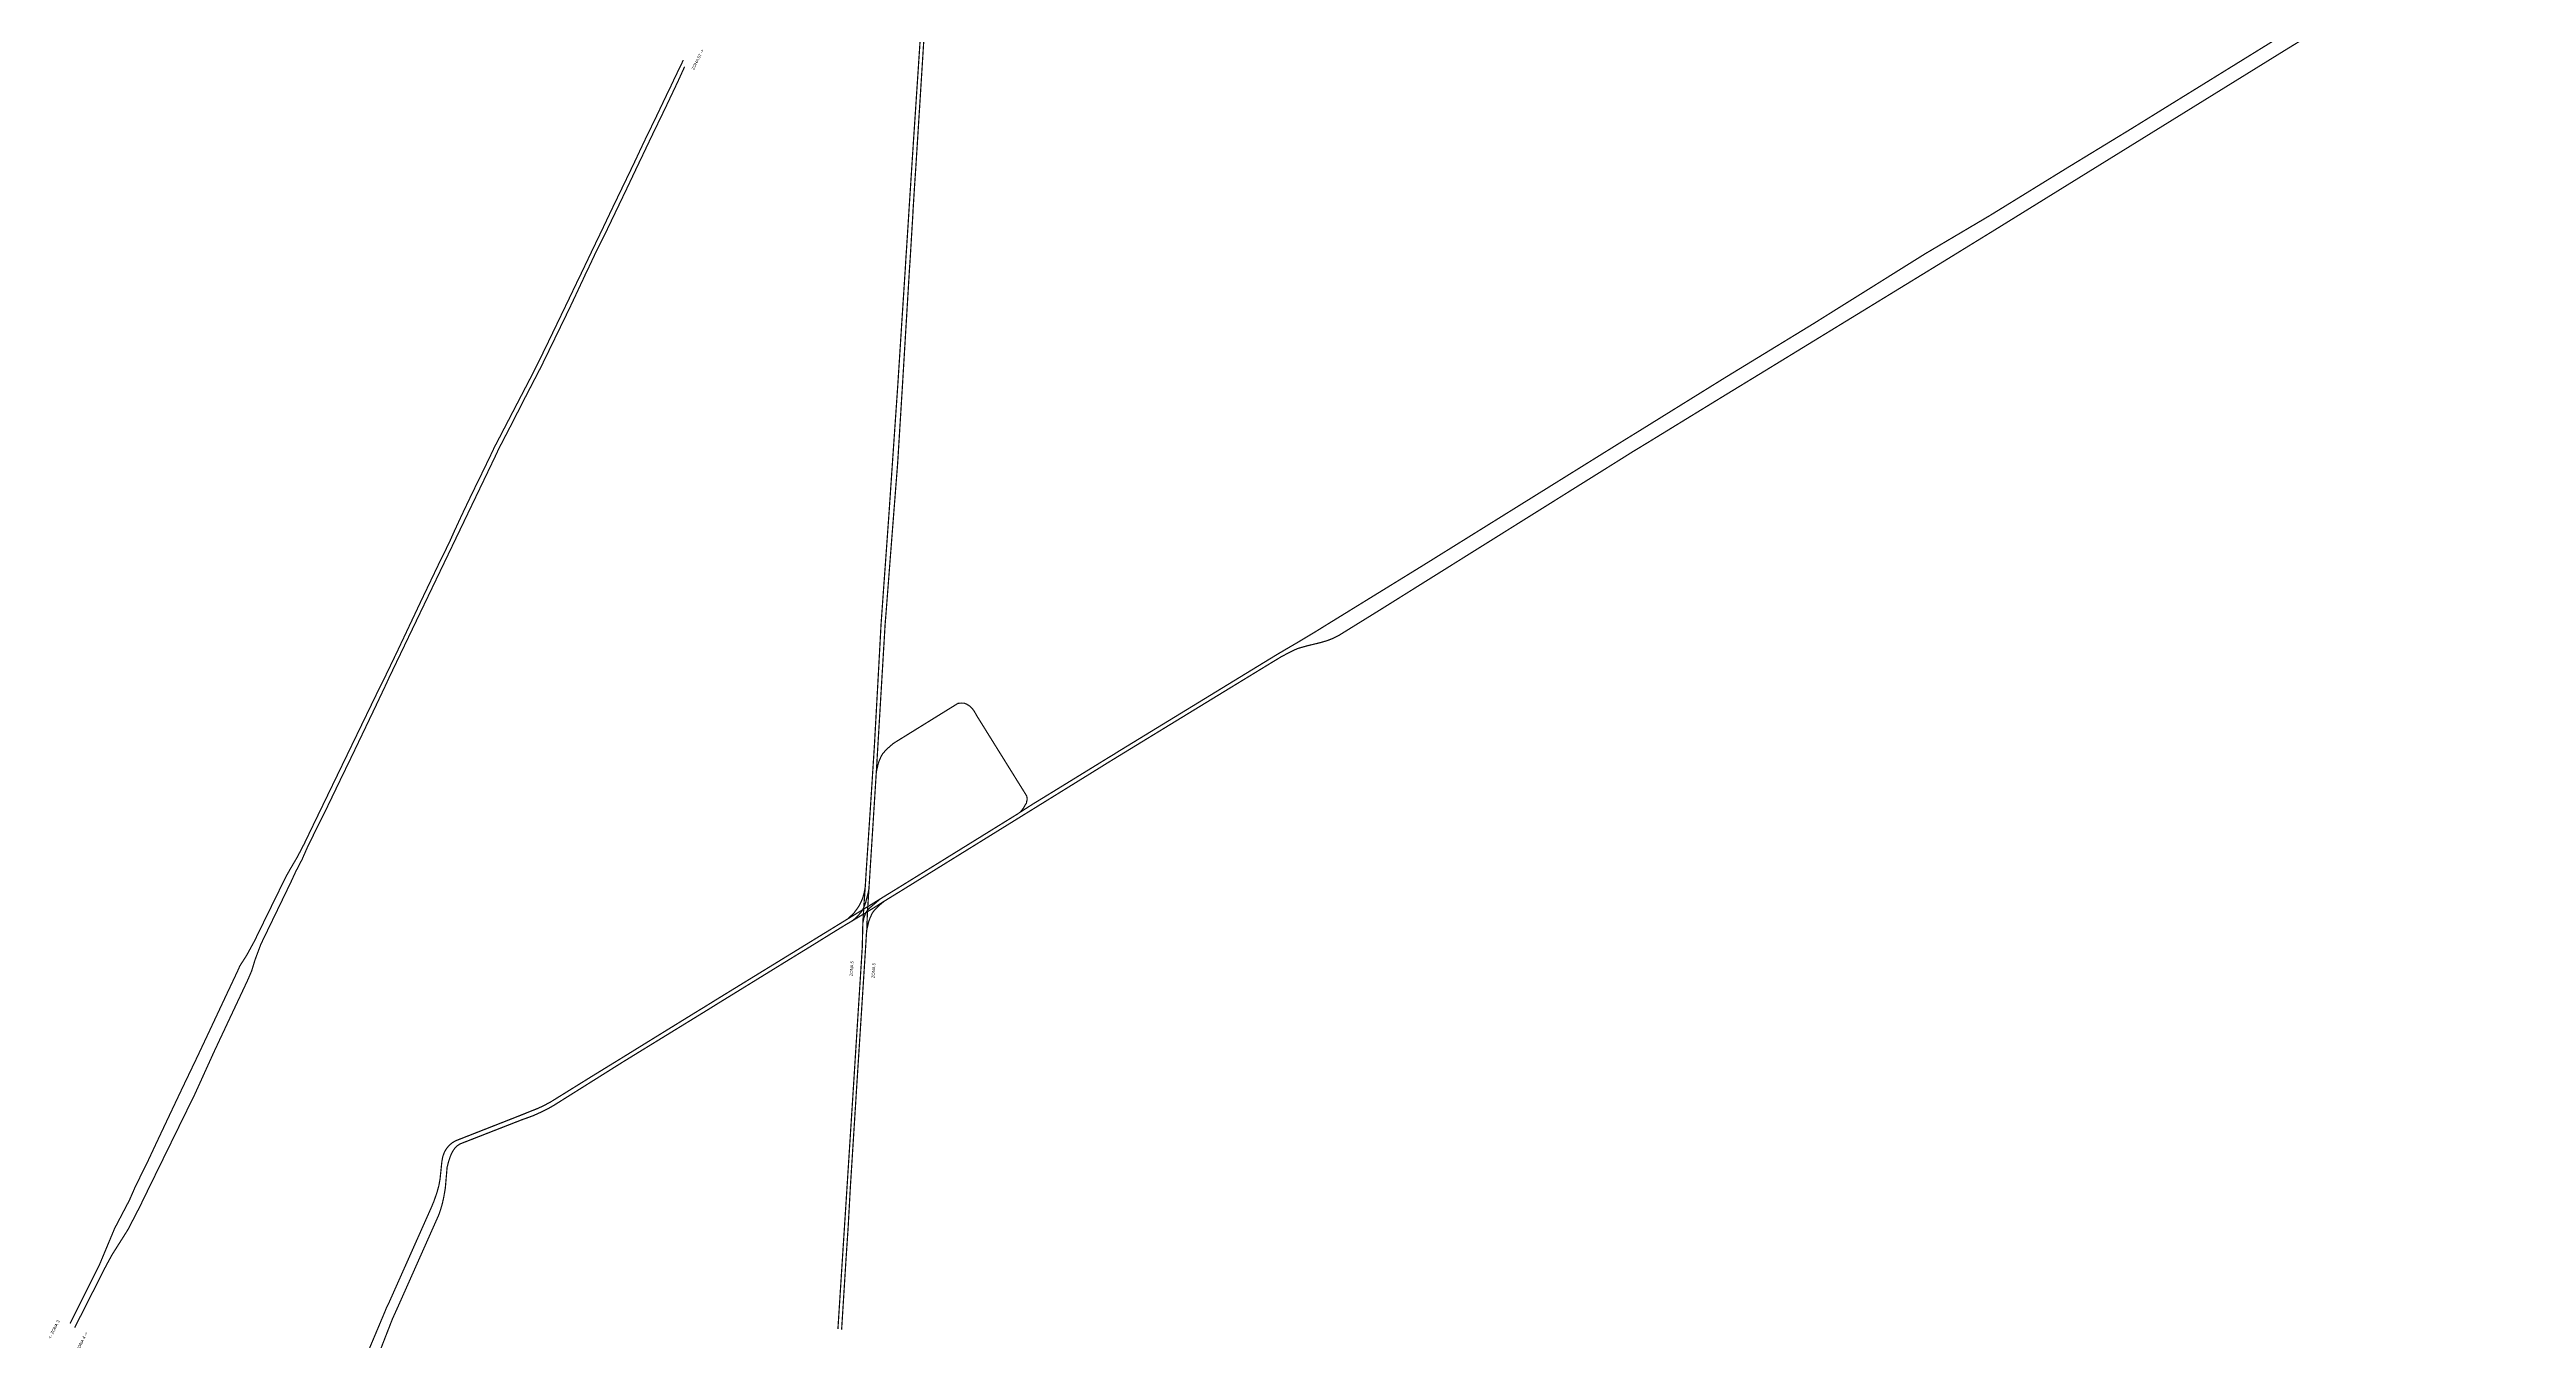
# Model space of a CAD drawing. Extents: x 1390859 to 1402934, y 4985335 to 4998118.
# Drawn here: x 1396461 to 1398538, y 4992468 to 4993551 of the extents above; entities that cross this region are included whole.
import ezdxf

# ---------------------------------------------------------------- set-up
doc = ezdxf.new("R2010")
doc.units = 0
doc.layers.add('Divisori', color=6, linetype='Continuous', lineweight=9)
doc.layers.add('Zona05', color=7, linetype='Continuous')
doc.styles.add('ARIAL', font='arial.ttf')

msp = doc.modelspace()

# ---------------------------------------------------------------- linework, layer by layer
at = {"color": 3, "const_width": 1}
for points in [[(1396992.5, 4993541.7), (1396992.1, 4993540.8), (1396984.8, 4993525.7), (1396983.4, 4993522.6), (1396977.7, 4993510.8), (1396969.2, 4993492.9), (1396959.7, 4993473.4), (1396950.8, 4993454.4), (1396941.4, 4993434.9), (1396933.1, 4993417.7), (1396923.9, 4993398.3), (1396916, 4993381.9), (1396908.2, 4993365.5), (1396907.3, 4993363.7), (1396907, 4993363), (1396902.7, 4993354.1), (1396895.3, 4993338.6), (1396886.3, 4993319.9), (1396878.7, 4993304.1), (1396870.1, 4993286.4), (1396864.9, 4993276.2), (1396841.7, 4993231.6), (1396840, 4993228.3), (1396834.2, 4993217.2), (1396832.3, 4993213.2), (1396831, 4993210.4), (1396822.8, 4993193.4), (1396815.6, 4993178.7), (1396806.6, 4993159.8), (1396800.4, 4993146.4), (1396796.5, 4993137.6), (1396787.9, 4993120.1), (1396773.5, 4993090), (1396751.1, 4993042.5), (1396750.9, 4993042.2), (1396749.5, 4993039.2), (1396742.7, 4993025.1), (1396738.1, 4993015.8), (1396737, 4993013.6), (1396680.4, 4992896.5), (1396676.9, 4992889.2), (1396676.7, 4992888.8), (1396674.8, 4992884.8), (1396668.9, 4992873.5), (1396662.8, 4992863.1), (1396662.6, 4992862.7), (1396659.5, 4992857.3), (1396636.2, 4992809.7), (1396633, 4992803.1), (1396626.5, 4992791.2), (1396620.8, 4992782.3), (1396618.8, 4992777.8), (1396608.9, 4992756.8), (1396594, 4992725), (1396585.2, 4992706.3), (1396572.5, 4992679.8), (1396558.5, 4992650.2), (1396550.2, 4992632.6), (1396544.1, 4992619.5), (1396535.8, 4992602.6), (1396533.2, 4992597.4), (1396530.6, 4992591.4), (1396528.2, 4992585.9), (1396515.8, 4992562.2), (1396503.4, 4992532.5), (1396478.4, 4992482.4), (1396478.4, 4992482.4)], [(1396482.3, 4992479), (1396482.3, 4992479), (1396508.3, 4992530.3), (1396513.5, 4992539.9), (1396526.9, 4992561.1), (1396535.6, 4992577.9), (1396536.2, 4992579), (1396537.5, 4992581.5), (1396539.9, 4992586.8), (1396542.9, 4992592.8), (1396583.1, 4992674.9), (1396599.1, 4992710.2), (1396626.7, 4992769), (1396627.6, 4992771), (1396628.5, 4992773), (1396630.7, 4992778.2), (1396633.5, 4992787.4), (1396638.4, 4992800.5), (1396663.5, 4992852.4), (1396664.6, 4992854.8), (1396667.6, 4992861.3), (1396673, 4992871.7), (1396677.9, 4992882.9), (1396692.9, 4992913.1), (1396705, 4992938.3), (1396714.7, 4992958.3), (1396734.3, 4992999.3), (1396740.3, 4993012), (1396741.8, 4993015.1), (1396745.7, 4993023.6), (1396752.5, 4993037.8), (1396834.5, 4993208.7), (1396835.8, 4993211.5), (1396837.7, 4993215.6), (1396843.4, 4993226.6), (1396848.3, 4993236), (1396859.1, 4993257.2), (1396873.4, 4993284.8), (1396897.6, 4993334.6), (1396909.2, 4993359.4), (1396910.2, 4993361.6), (1396910.6, 4993362.4), (1396914.1, 4993369.7), (1396918.5, 4993379.1), (1396927.8, 4993397.8), (1396945.1, 4993433.9), (1396954, 4993452.7), (1396958.6, 4993462.3), (1396966.2, 4993478.3), (1396977, 4993500.6), (1396985.3, 4993518.1), (1396985.5, 4993518.5), (1396986.7, 4993521.1), (1396988.5, 4993524.9), (1396993.6, 4993536.1)]]:
    msp.add_lwpolyline(points, dxfattribs=at)
at = {"layer": 'Zona05', "color": 1, "const_width": 1}
for points in [[(1397133.9, 4992819.9), (1397143.4, 4992825.6), (1397145.3, 4992826.7), (1397145.5, 4992826.9), (1397145.7, 4992827), (1397146.8, 4992827.7), (1397151.6, 4992830.6), (1397160.9, 4992836.5), (1397174.9, 4992845.1), (1397340.3, 4992947.6), (1397343.7, 4992949.7), (1397346.7, 4992951.6), (1397359.6, 4992959.5), (1397400.3, 4992984.4), (1397486.7, 4993037.2), (1397493.8, 4993041.5), (1397499.5, 4993044.5), (1397504.5, 4993047), (1397507.7, 4993048.4), (1397509.8, 4993049), (1397512.6, 4993049.8), (1397514.7, 4993050.4), (1397526.9, 4993053.4), (1397532.1, 4993054.9), (1397537.2, 4993056.9), (1397541.8, 4993059.2), (1397576.5, 4993080.7), (1397777.5, 4993206.5), (1397788.3, 4993213.3), (1397799.7, 4993220.2), (1397866.2, 4993261), (1397897, 4993279.8), (1397927.7, 4993298.6), (1397946, 4993309.8), (1398047.4, 4993371.9), (1398091.1, 4993398.8), (1398099.5, 4993404), (1398336.6, 4993550.8), (1398537.1, 4993673.6)], [(1398330.8, 4993561.1), (1398313.5, 4993550.4), (1398273.9, 4993525.9), (1398243.3, 4993507), (1398206, 4993483.9), (1398153.2, 4993451.7), (1398094.5, 4993415.5), (1398087, 4993410.9), (1398033.2, 4993379.1), (1397939.4, 4993320.4), (1397866.2, 4993275.7), (1397793.4, 4993230.5), (1397781.7, 4993223.3), (1397771.1, 4993216.7), (1397612.7, 4993118.1), (1397534.3, 4993069.8), (1397521.4, 4993061.8), (1397507.2, 4993053.3), (1397504.1, 4993051.5), (1397492, 4993044.4), (1397484.9, 4993040.1), (1397357.8, 4992962.4), (1397352.4, 4992959), (1397347.9, 4992956.3), (1397344.8, 4992954.4), (1397338.5, 4992950.5), (1397300.3, 4992927), (1397285.6, 4992918), (1397273.9, 4992910.5)], [(1397146.3, 4992812.4), (1397148, 4992819.7), (1397149.1, 4992822.6), (1397150.1, 4992824.8), (1397150.8, 4992826.3), (1397151.9, 4992827.9), (1397152.9, 4992829.1), (1397153.5, 4992829.7), (1397155.9, 4992832.2), (1397158.6, 4992834.6), (1397160.9, 4992836.5)]]:
    msp.add_lwpolyline(points, dxfattribs=at)
at = {"layer": 'Zona05', "color": 3, "const_width": 1}
for points in [[(1397125.2, 4992477.3), (1397128.9, 4992536.5), (1397130.7, 4992563.4), (1397132.5, 4992596.3), (1397137, 4992667.5), (1397137.6, 4992677.2), (1397145.3, 4992797.5), (1397146, 4992809.1), (1397146.3, 4992812.4), (1397146.8, 4992826.4), (1397146.8, 4992827.7), (1397146.9, 4992828.9), (1397147, 4992829.9), (1397147.2, 4992832), (1397147.2, 4992832.8), (1397148.1, 4992846.9), (1397148.9, 4992859.6), (1397154.6, 4992949.7), (1397155.5, 4992965.1), (1397161.7, 4993069), (1397162.3, 4993076.3), (1397165.9, 4993123.1), (1397172.2, 4993204), (1397176.1, 4993267.2), (1397182.1, 4993366.7), (1397182.6, 4993373.8), (1397185, 4993413.5), (1397185.1, 4993416), (1397186.1, 4993432.1), (1397186.8, 4993442.9), (1397187.4, 4993451.6), (1397190.6, 4993502.4), (1397198.4, 4993626.8)], [(1397191, 4993557.9), (1397189.3, 4993532), (1397185.4, 4993473.1), (1397184.6, 4993460.9), (1397183.6, 4993445.4), (1397182.9, 4993434.6), (1397181.7, 4993416.1), (1397181, 4993404.7), (1397179, 4993373.9), (1397178.6, 4993367.1), (1397175.8, 4993323.9), (1397172.2, 4993267.7), (1397171.1, 4993251.8), (1397167.8, 4993203.9), (1397164.7, 4993158.4), (1397158.3, 4993069.3), (1397155.7, 4993021.4), (1397153, 4992972.5), (1397152.6, 4992965.6), (1397149.7, 4992920.4), (1397145.7, 4992859.9), (1397145, 4992848.3), (1397144, 4992834.3), (1397143.8, 4992831.3), (1397143.7, 4992829.8), (1397143.6, 4992827.9), (1397143.4, 4992825.6), (1397143, 4992818.2), (1397142.5, 4992797.5), (1397141.6, 4992783.2), (1397138, 4992726.5), (1397134.9, 4992677.4), (1397128.2, 4992572.7), (1397126.5, 4992546.5), (1397122.1, 4992477.8)], [(1397145, 4992848.3), (1397144.1, 4992843.5), (1397143, 4992839.5), (1397141.4, 4992835.6), (1397140.1, 4992833), (1397138.2, 4992830.2), (1397135.7, 4992826.8), (1397133.8, 4992824.9), (1397130.2, 4992821.6), (1397115.4, 4992812.5), (1397019.5, 4992753.6), (1397009.2, 4992747.2), (1397007, 4992745.9), (1396969.4, 4992722.7), (1396939.8, 4992704.4), (1396916.2, 4992689.9), (1396881.1, 4992668.1), (1396875.1, 4992664.9), (1396870.3, 4992662.7), (1396864.5, 4992660.4), (1396855.3, 4992656.7), (1396847.4, 4992653.6), (1396803.8, 4992636.5), (1396801.9, 4992635.8), (1396799.3, 4992634.3), (1396797.2, 4992632.7), (1396795.2, 4992630.6), (1396793.6, 4992628.5), (1396792.2, 4992626.1), (1396790.8, 4992622.2), (1396790.1, 4992618.2), (1396788.6, 4992603.7), (1396787.5, 4992597.7), (1396785.8, 4992591.7), (1396783.3, 4992584.6), (1396781.2, 4992579.6), (1396746.2, 4992500.9), (1396743.9, 4992496.2), (1396742.1, 4992491.8), (1396718.5, 4992435.7)], [(1396727.6, 4992432.3), (1396748.7, 4992486.4), (1396751.7, 4992493), (1396753.9, 4992497.9), (1396787.8, 4992574.2), (1396789.1, 4992578.2), (1396790.4, 4992582.6), (1396791.7, 4992588.4), (1396793, 4992596), (1396793.8, 4992605.3), (1396794.2, 4992609.8), (1396794.5, 4992613.5), (1396795.8, 4992618.5), (1396797.4, 4992623.1), (1396798.8, 4992626.2), (1396800.4, 4992628.7), (1396801.6, 4992630.1), (1396803.3, 4992631.7), (1396805.3, 4992633), (1396848.8, 4992650), (1396857, 4992653.2), (1396866.7, 4992656.7), (1396873.5, 4992659.8), (1396879, 4992662.5), (1396884.2, 4992665.5), (1396941.8, 4992701.7), (1397012.9, 4992745.4), (1397021.4, 4992750.7), (1397060.2, 4992774.6), (1397078.2, 4992785.7), (1397100, 4992799.1), (1397117.4, 4992809.9), (1397129.3, 4992817.2), (1397133.9, 4992819.9), (1397136.7, 4992822.1), (1397139.4, 4992824.8), (1397140.1, 4992825.7), (1397141.4, 4992827.2), (1397142.3, 4992828.4), (1397142.8, 4992829.3), (1397143.8, 4992831.3), (1397144.8, 4992833.9), (1397145.3, 4992835.2), (1397146, 4992837.9), (1397146.2, 4992838.8), (1397147.3, 4992842.9), (1397148.1, 4992846.9)], [(1397157.7, 4992838.5), (1397153.5, 4992834.9), (1397149.6, 4992831.6), (1397149.2, 4992831.2), (1397147.9, 4992830), (1397146.9, 4992828.9), (1397146.1, 4992827.9), (1397145.6, 4992827), (1397145.5, 4992826.9), (1397145.3, 4992826.4), (1397143.9, 4992822.6), (1397143, 4992818.2)]]:
    msp.add_lwpolyline(points, dxfattribs=at)
at = {"layer": 'Zona05', "color": 3}
msp.add_lwpolyline([(1397154.3, 4992944.9, 1, 1, 0), (1397156, 4992952.3, 1, 1, 0), (1397157.1, 4992955.1, 1, 1, 0), (1397158.1, 4992957.4, 1, 1, 0), (1397158.8, 4992958.8, 1, 1, 0), (1397159.8, 4992960.4, 1, 1, 0), (1397160.9, 4992961.6, 1, 1, 0), (1397161.5, 4992962.3, 1, 1, 0), (1397163.9, 4992964.7, 1, 1, 0), (1397166.6, 4992967.1, 1, 1, 0), (1397168.9, 4992969, 1, 1, 0), (1397220.7, 4993001.1, 1, 1, 0), (1397220.7, 4993001.1, 1, 1, 0), (1397222.8, 4993002.4, 1, 1, 0), (1397225.3, 4993002.6, 1, 1, 0), (1397228, 4993002.5, 1, 1, 0), (1397230, 4993001.7, 1, 1, 0), (1397232.3, 4993000.3, 1, 1, 0), (1397233.9, 4992998.9, 1, 1, 0), (1397235.5, 4992997, 1, 1, 0), (1397236.7, 4992995.3, 1, 1, 0), (1397238, 4992992.8, 1, 1, 0), (1397278.2, 4992928.2, 1, 1, 0), (1397280.4, 4992924.6, 1, 1, 0), (1397280.8, 4992922.2, 1, 1, 0), (1397280.4, 4992920.3, 1, 1, 0), (1397280.1, 4992918.7, 1, 1, 0), (1397279, 4992917, 1, 1, 0), (1397278.5, 4992916.1, 1, 1, 0), (1397277.9, 4992915, 1, 1, 0), (1397277.1, 4992913.9, 1, 1, 0), (1397275.1, 4992911.3, 1, 1, 0), (1397272.8, 4992909.7, 1, 1, 0), (1397173, 4992847.9, 1, 1, 0), (1397157.7, 4992838.5, 1, 1, 0), (1397147.9, 4992832.4, 1, 1, 0), (1397147.2, 4992832, 1, 1, 0), (1397145.5, 4992831, 1, 1, 0), (1397143.7, 4992829.8, 1, 1, 0), (1397142.8, 4992829.3, 1, 1, 0), (1397141.8, 4992828.7, 1, 1, 0), (1397130.2, 4992821.6, 0, 0, 0)], format="xyseb", dxfattribs=at)

# ---------------------------------------------------------------- texts
at = {"layer": 'Divisori', "style": 'ARIAL'}
for s, rotation, p in [('ZONA 57 ->', 63.5645, (1397001.5, 4993533.2)), ('ZONA 5', 86.6511, (1397134.5, 4992773.6)), ('ZONA 5', 86.6511, (1397152.8, 4992772)), ('<- ZONA 3', 63.5645, (1396462.4, 4992469.5)), ('ZONA 4 ->', 63.5645, (1396486, 4992459.7))]:
    msp.add_text(s, height=2.5, rotation=rotation, dxfattribs=at).set_placement(p)

doc.saveas('drawing.dxf')
